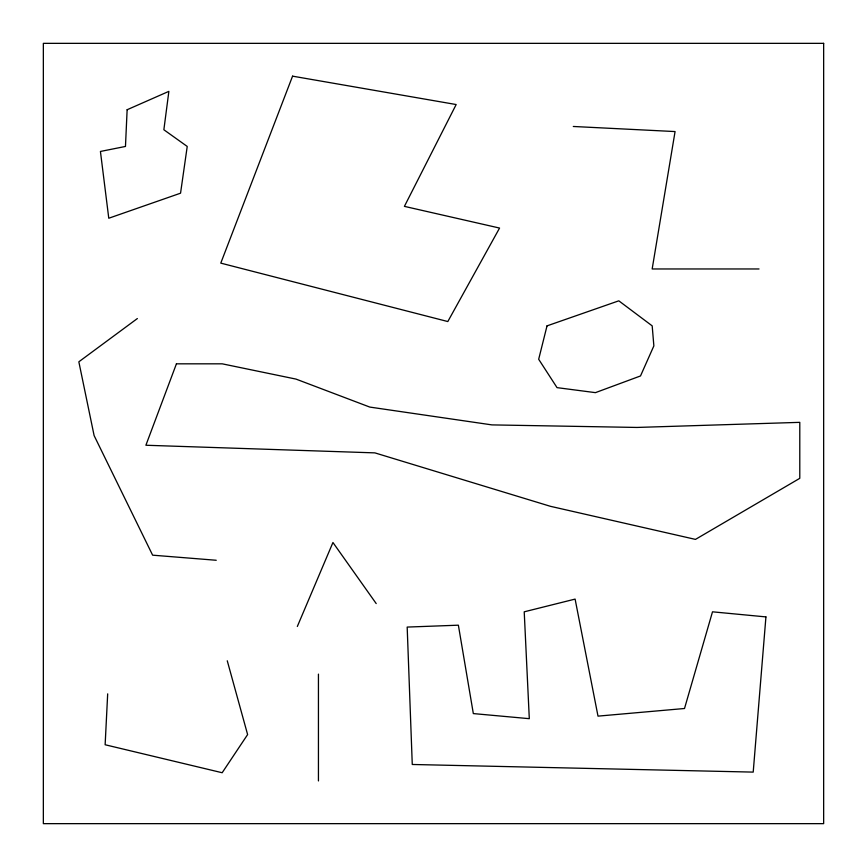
<?xml version="1.0" encoding="UTF-8"?>
<svg xmlns="http://www.w3.org/2000/svg" width="867" height="867" viewBox="0 0 867 867"><rect width="100%" height="100%" fill="white"/><g stroke="black" fill="none" stroke-linecap="round" stroke-linejoin="round"><path stroke-width="1.3" d="M107.681 693.86L105.135 744.753L222.169 772.735L247.615 734.577L227.262 660.784M297.327 626.473L332.939 542.504L376.202 603.573M137.365 318.547L78.843 361.799L94.113 435.592L152.625 555.173L216.241 560.266M759.026 268.965L652.168 268.965L675.068 131.567L573.293 126.474M318.438 674.125L318.438 780.939M127.135 109.73L125.466 146.447L100.431 151.454L108.776 218.235L180.553 193.189L187.229 146.447L163.863 129.757L168.87 91.36L127.135 109.73M765.929 616.903L753.206 772.107L412.269 764.477L407.176 627.079L458.372 625.183L473.328 713.584L529.303 718.678L524.221 611.82L575.103 599.097L598.002 716.131L684.507 708.502L712.501 611.82L765.929 616.903M547.023 325.873L538.678 359.263L557.037 387.636L595.434 392.643L640.507 375.953L653.859 345.9L652.19 325.873L618.8 300.827L547.023 325.873M176.424 363.826L145.894 445.248L374.88 452.877L550.437 506.317L695.464 539.393L799.786 478.324L799.786 422.348L636.952 427.442L491.925 424.895L369.797 407.078L296.005 379.096L222.223 363.826L176.424 363.826M292.569 76.155L220.782 263.124L447.816 321.549L499.565 228.064L404.412 206.368L456.161 104.539L292.569 76.155M823.65 43.35L43.35 43.35L43.35 823.65L823.65 823.65L823.65 43.35"/></g></svg>
